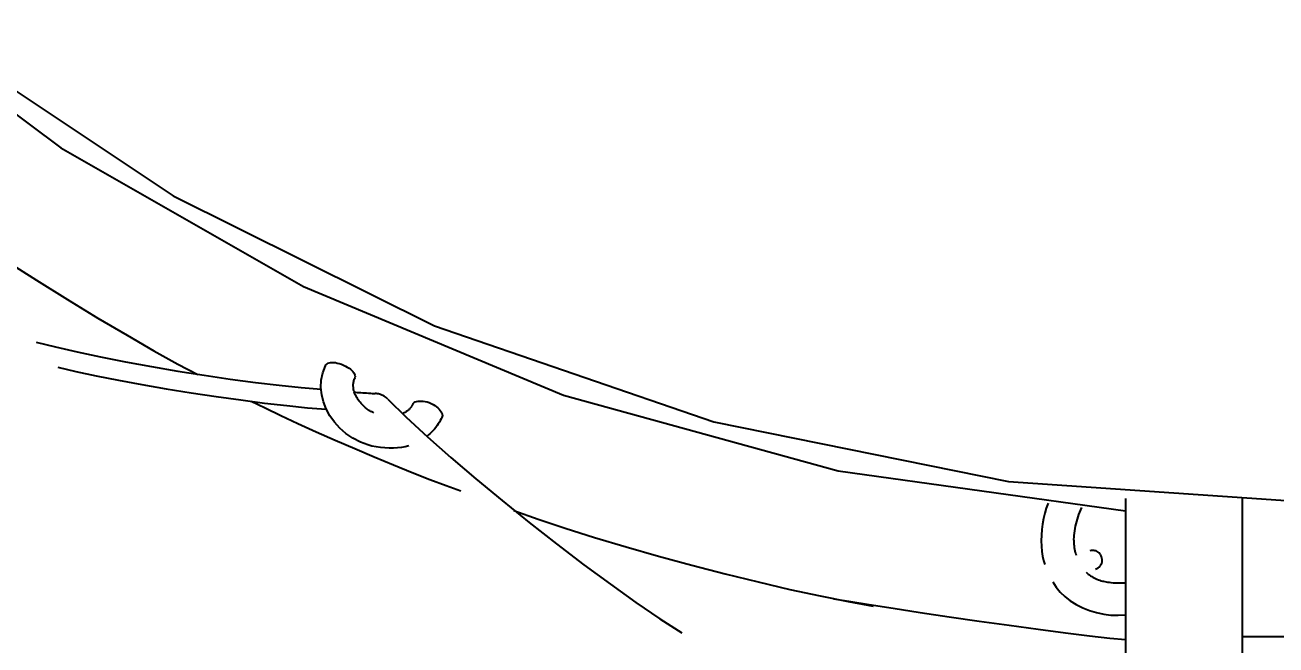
# Model space of a CAD drawing. Extents: x 11992 to 29481, y -6727 to 6811.
# Drawn here: x 19904.5 to 20099.1, y 4109.9 to 4206.3 of the extents above; entities that cross this region are included whole.
import ezdxf

# ---------------------------------------------------------------- set-up
doc = ezdxf.new("R2010")
doc.units = 0
doc.header["$MEASUREMENT"] = 0
doc.layers.get('0').update_dxf_attribs({"color": 8, "linetype": 'CONTINUOUS'})
doc.layers.add('zoylight 5回路', color=4, linetype='CONTINUOUS')

msp = doc.modelspace()

# ---------------------------------------------------------------- linework, layer by layer
for p, q in [((19875.38, 4213.13, -1596.24), (19910.07, 4187.24, -1596.24)), ((19890.08, 4204.77, -1596.24), (19927.53, 4179.75, -1596.24)), ((19910.07, 4187.24, -1596.24), (19947.82, 4165.64, -1596.24)), ((19927.53, 4179.75, -1596.24), (19968.19, 4159.55, -1596.24)), ((19901.45, 4169.69, -1596.24), (19906.27, 4166.65, -1596.24)), ((19906.27, 4166.65, -1596.24), (19911.12, 4163.64, -1596.24)), ((19947.82, 4165.64, -1596.24), (19988.27, 4148.75, -1596.24)), ((19911.12, 4163.64, -1596.24), (19915.86, 4160.75, -1596.24)), ((19915.86, 4160.75, -1596.24), (19920.38, 4158.06, -1596.24)), ((19968.19, 4159.55, -1596.24), (20011.66, 4144.59, -1596.24)), ((19920.38, 4158.06, -1596.24), (19924.56, 4155.65, -1596.24)), ((19906.25, 4156.99, -1596.24), (19909.25, 4156.24, -1596.24)), ((19909.25, 4156.24, -1596.24), (19912.61, 4155.47, -1596.24)), ((19912.61, 4155.47, -1596.24), (19916.27, 4154.7, -1596.24)), ((19924.56, 4155.65, -1596.24), (19928.26, 4153.59, -1596.24)), ((19916.27, 4154.7, -1596.24), (19920.15, 4153.94, -1596.24)), ((19920.15, 4153.94, -1596.24), (19924.17, 4153.2, -1596.24)), ((19928.26, 4153.59, -1596.24), (19931.37, 4151.96, -1596.24)), ((19951.23, 4153.31, -1596.24), (19951.32, 4153.46, -1596.24)), ((19951.32, 4153.46, -1596.24), (19951.45, 4153.59, -1596.24)), ((19951.45, 4153.59, -1596.24), (19951.61, 4153.7, -1596.24)), ((19951.61, 4153.7, -1596.24), (19951.8, 4153.77, -1596.24)), ((19951.8, 4153.77, -1596.24), (19952.01, 4153.82, -1596.24)), ((19952.01, 4153.82, -1596.24), (19952.25, 4153.84, -1596.24)), ((19952.25, 4153.84, -1596.24), (19952.51, 4153.83, -1596.24)), ((19952.51, 4153.83, -1596.24), (19952.8, 4153.8, -1596.24)), ((19952.8, 4153.8, -1596.24), (19953.09, 4153.74, -1596.24)), ((19953.09, 4153.74, -1596.24), (19953.4, 4153.65, -1596.24)), ((19953.4, 4153.65, -1596.24), (19953.72, 4153.54, -1596.24)), ((19953.72, 4153.54, -1596.24), (19954.05, 4153.41, -1596.24)), ((19954.05, 4153.41, -1596.24), (19954.36, 4153.27, -1596.24)), ((19909.59, 4153.1, -1596.24), (19912.42, 4152.43, -1596.24)), ((19912.42, 4152.43, -1596.24), (19915.58, 4151.76, -1596.24)), ((19915.58, 4151.76, -1596.24), (19919.03, 4151.07, -1596.24)), ((19924.17, 4153.2, -1596.24), (19928.28, 4152.5, -1596.24)), ((19928.28, 4152.5, -1596.24), (19932.39, 4151.84, -1596.24)), ((19932.39, 4151.84, -1596.24), (19936.44, 4151.25, -1596.24)), ((19950.6, 4151.09, -1596.24), (19950.83, 4152.21, -1596.24)), ((19950.83, 4152.21, -1596.24), (19951.23, 4153.31, -1596.24)), ((19954.36, 4153.27, -1596.24), (19954.65, 4153.12, -1596.24)), ((19954.65, 4153.12, -1596.24), (19954.92, 4152.95, -1596.24)), ((19954.92, 4152.95, -1596.24), (19955.15, 4152.78, -1596.24)), ((19955.15, 4152.78, -1596.24), (19955.36, 4152.6, -1596.24)), ((19955.36, 4152.6, -1596.24), (19955.53, 4152.41, -1596.24)), ((19955.53, 4152.41, -1596.24), (19955.67, 4152.21, -1596.24)), ((19955.67, 4152.21, -1596.24), (19955.77, 4152.02, -1596.24)), ((19955.83, 4151.45, -1596.24), (19955.76, 4151.27, -1596.24)), ((19955.77, 4152.02, -1596.24), (19955.83, 4151.83, -1596.24)), ((19955.83, 4151.83, -1596.24), (19955.85, 4151.64, -1596.24)), ((19955.85, 4151.64, -1596.24), (19955.83, 4151.45, -1596.24)), ((19919.03, 4151.07, -1596.24), (19922.69, 4150.4, -1596.24)), ((19922.69, 4150.4, -1596.24), (19926.49, 4149.74, -1596.24)), ((19926.49, 4149.74, -1596.24), (19930.36, 4149.12, -1596.24)), ((19936.44, 4151.25, -1596.24), (19940.36, 4150.72, -1596.24)), ((19940.36, 4150.72, -1596.24), (19944.06, 4150.28, -1596.24)), ((19944.06, 4150.28, -1596.24), (19947.48, 4149.93, -1596.24)), ((19947.48, 4149.93, -1596.24), (19950.56, 4149.69, -1596.24)), ((19950.55, 4149.95, -1596.24), (19950.6, 4151.09, -1596.24)), ((19950.67, 4148.81, -1596.24), (19950.55, 4149.95, -1596.24)), ((19955.57, 4150.28, -1596.24), (19955.58, 4150.44, -1596.24)), ((19955.58, 4150.13, -1596.24), (19955.57, 4150.28, -1596.24)), ((19955.58, 4150.44, -1596.24), (19955.6, 4150.58, -1596.24)), ((19955.59, 4149.96, -1596.24), (19955.58, 4150.13, -1596.24)), ((19955.6, 4149.8, -1596.24), (19955.59, 4149.96, -1596.24)), ((19955.6, 4150.58, -1596.24), (19955.62, 4150.73, -1596.24)), ((19955.63, 4149.63, -1596.24), (19955.6, 4149.8, -1596.24)), ((19955.62, 4150.73, -1596.24), (19955.65, 4150.87, -1596.24)), ((19955.67, 4149.45, -1596.24), (19955.63, 4149.63, -1596.24)), ((19955.65, 4150.87, -1596.24), (19955.68, 4151, -1596.24)), ((19955.72, 4149.27, -1596.24), (19955.67, 4149.45, -1596.24)), ((19955.68, 4151, -1596.24), (19955.72, 4151.14, -1596.24)), ((19955.72, 4151.14, -1596.24), (19955.73, 4151.16, -1596.24)), ((19955.72, 4151.14, -1596.24), (19955.72, 4151.14, -1596.24)), ((19955.73, 4151.18, -1596.24), (19955.74, 4151.19, -1596.24)), ((19955.73, 4151.17, -1596.24), (19955.73, 4151.18, -1596.24)), ((19955.73, 4151.16, -1596.24), (19955.73, 4151.17, -1596.24)), ((19955.74, 4151.22, -1596.24), (19955.75, 4151.23, -1596.24)), ((19955.74, 4151.2, -1596.24), (19955.74, 4151.22, -1596.24)), ((19955.74, 4151.19, -1596.24), (19955.74, 4151.2, -1596.24)), ((19955.75, 4151.25, -1596.24), (19955.76, 4151.26, -1596.24)), ((19955.75, 4151.24, -1596.24), (19955.75, 4151.25, -1596.24)), ((19955.75, 4151.23, -1596.24), (19955.75, 4151.24, -1596.24)), ((19955.76, 4151.26, -1596.24), (19955.76, 4151.27, -1596.24)), ((19930.36, 4149.12, -1596.24), (19934.24, 4148.53, -1596.24)), ((19934.24, 4148.53, -1596.24), (19938.06, 4147.99, -1596.24)), ((19938.06, 4147.99, -1596.24), (19941.75, 4147.51, -1596.24)), ((19939.69, 4147.83, -1596.24), (19941.85, 4146.76, -1596.24)), ((19941.75, 4147.51, -1596.24), (19945.24, 4147.11, -1596.24)), ((19950.94, 4147.69, -1596.24), (19950.67, 4148.81, -1596.24)), ((19951.36, 4146.59, -1596.24), (19950.94, 4147.69, -1596.24)), ((19955.78, 4149.11, -1596.24), (19955.72, 4149.27, -1596.24)), ((19955.72, 4149.21, -1596.24), (19955.94, 4149.2, -1596.24)), ((19955.84, 4148.93, -1596.24), (19955.78, 4149.11, -1596.24)), ((19955.92, 4148.76, -1596.24), (19955.84, 4148.93, -1596.24)), ((19956.01, 4148.57, -1596.24), (19955.92, 4148.76, -1596.24)), ((19955.94, 4149.2, -1596.24), (19956.19, 4149.18, -1596.24)), ((19956.11, 4148.39, -1596.24), (19956.01, 4148.57, -1596.24)), ((19956.22, 4148.2, -1596.24), (19956.11, 4148.39, -1596.24)), ((19956.19, 4149.18, -1596.24), (19956.46, 4149.16, -1596.24)), ((19956.35, 4148.02, -1596.24), (19956.22, 4148.2, -1596.24)), ((19956.48, 4147.83, -1596.24), (19956.35, 4148.02, -1596.24)), ((19956.46, 4149.16, -1596.24), (19956.75, 4149.15, -1596.24)), ((19956.63, 4147.64, -1596.24), (19956.48, 4147.83, -1596.24)), ((19956.79, 4147.46, -1596.24), (19956.63, 4147.64, -1596.24)), ((19956.75, 4149.15, -1596.24), (19957.04, 4149.12, -1596.24)), ((19957.04, 4149.12, -1596.24), (19957.35, 4149.1, -1596.24)), ((19957.35, 4149.1, -1596.24), (19957.65, 4149.08, -1596.24)), ((19957.65, 4149.08, -1596.24), (19957.95, 4149.06, -1596.24)), ((19957.95, 4149.06, -1596.24), (19958.24, 4149.04, -1596.24)), ((19958.24, 4149.04, -1596.24), (19958.51, 4149.02, -1596.24)), ((19958.51, 4149.02, -1596.24), (19958.77, 4149.01, -1596.24)), ((19958.77, 4149.01, -1596.24), (19959, 4149, -1596.24)), ((19959.15, 4148.99, -1596.24), (19959, 4149, -1596.24)), ((19959.31, 4148.97, -1596.24), (19959.15, 4148.99, -1596.24)), ((19959.48, 4148.93, -1596.24), (19959.31, 4148.97, -1596.24)), ((19959.66, 4148.88, -1596.24), (19959.48, 4148.93, -1596.24)), ((19959.83, 4148.82, -1596.24), (19959.66, 4148.88, -1596.24)), ((19960.01, 4148.75, -1596.24), (19959.83, 4148.82, -1596.24)), ((19960.19, 4148.67, -1596.24), (19960.01, 4148.75, -1596.24)), ((19960.36, 4148.58, -1596.24), (19960.19, 4148.67, -1596.24)), ((19960.52, 4148.48, -1596.24), (19960.36, 4148.58, -1596.24)), ((19960.67, 4148.37, -1596.24), (19960.52, 4148.48, -1596.24)), ((19960.8, 4148.26, -1596.24), (19960.67, 4148.37, -1596.24)), ((19960.93, 4148.14, -1596.24), (19960.8, 4148.26, -1596.24)), ((19960.93, 4148.14, -1596.24), (19963.8, 4145.32, -1596.24)), ((19964.91, 4147.46, -1596.24), (19965.05, 4147.59, -1596.24)), ((19965.05, 4147.59, -1596.24), (19965.22, 4147.69, -1596.24)), ((19965.22, 4147.69, -1596.24), (19965.42, 4147.76, -1596.24)), ((19965.42, 4147.76, -1596.24), (19965.65, 4147.81, -1596.24)), ((19965.65, 4147.81, -1596.24), (19965.91, 4147.83, -1596.24)), ((19965.91, 4147.83, -1596.24), (19966.18, 4147.83, -1596.24)), ((19966.18, 4147.83, -1596.24), (19966.46, 4147.8, -1596.24)), ((19966.46, 4147.8, -1596.24), (19966.76, 4147.75, -1596.24)), ((19966.76, 4147.75, -1596.24), (19967.07, 4147.68, -1596.24)), ((19967.07, 4147.68, -1596.24), (19967.38, 4147.58, -1596.24)), ((19967.38, 4147.58, -1596.24), (19967.69, 4147.45, -1596.24)), ((19988.27, 4148.75, -1596.24), (20031.03, 4136.98, -1596.24)), ((19941.85, 4146.76, -1596.24), (19944.29, 4145.59, -1596.24)), ((19944.29, 4145.59, -1596.24), (19946.97, 4144.35, -1596.24)), ((19945.24, 4147.11, -1596.24), (19948.47, 4146.78, -1596.24)), ((19948.47, 4146.78, -1596.24), (19951.36, 4146.55, -1596.24)), ((19951.93, 4145.54, -1596.24), (19951.36, 4146.59, -1596.24)), ((19956.96, 4147.28, -1596.24), (19956.79, 4147.46, -1596.24)), ((19957.14, 4147.11, -1596.24), (19956.96, 4147.28, -1596.24)), ((19957.25, 4146.99, -1596.24), (19957.14, 4147.11, -1596.24)), ((19957.36, 4146.88, -1596.24), (19957.25, 4146.99, -1596.24)), ((19957.48, 4146.78, -1596.24), (19957.36, 4146.88, -1596.24)), ((19957.61, 4146.67, -1596.24), (19957.48, 4146.78, -1596.24)), ((19957.74, 4146.57, -1596.24), (19957.61, 4146.67, -1596.24)), ((19957.88, 4146.48, -1596.24), (19957.74, 4146.57, -1596.24)), ((19958.02, 4146.38, -1596.24), (19957.88, 4146.48, -1596.24)), ((19958.17, 4146.3, -1596.24), (19958.02, 4146.38, -1596.24)), ((19958.32, 4146.21, -1596.24), (19958.17, 4146.3, -1596.24)), ((19958.47, 4146.14, -1596.24), (19958.32, 4146.21, -1596.24)), ((19958.63, 4146.07, -1596.24), (19958.47, 4146.14, -1596.24)), ((19958.79, 4146, -1596.24), (19958.63, 4146.07, -1596.24)), ((19963.4, 4145.93, -1596.24), (19963.28, 4145.86, -1596.24)), ((19963.52, 4145.99, -1596.24), (19963.4, 4145.93, -1596.24)), ((19963.63, 4146.05, -1596.24), (19963.52, 4145.99, -1596.24)), ((19963.73, 4146.12, -1596.24), (19963.63, 4146.05, -1596.24)), ((19963.83, 4146.18, -1596.24), (19963.73, 4146.12, -1596.24)), ((19963.93, 4146.25, -1596.24), (19963.83, 4146.18, -1596.24)), ((19964.02, 4146.32, -1596.24), (19963.93, 4146.25, -1596.24)), ((19964.1, 4146.38, -1596.24), (19964.02, 4146.32, -1596.24)), ((19964.18, 4146.45, -1596.24), (19964.1, 4146.38, -1596.24)), ((19964.26, 4146.52, -1596.24), (19964.18, 4146.45, -1596.24)), ((19964.32, 4146.59, -1596.24), (19964.26, 4146.52, -1596.24)), ((19964.39, 4146.66, -1596.24), (19964.32, 4146.59, -1596.24)), ((19964.43, 4146.71, -1596.24), (19964.39, 4146.66, -1596.24)), ((19964.48, 4146.76, -1596.24), (19964.43, 4146.71, -1596.24)), ((19964.52, 4146.82, -1596.24), (19964.48, 4146.76, -1596.24)), ((19964.56, 4146.87, -1596.24), (19964.52, 4146.82, -1596.24)), ((19964.59, 4146.93, -1596.24), (19964.56, 4146.87, -1596.24)), ((19964.63, 4146.98, -1596.24), (19964.59, 4146.93, -1596.24)), ((19964.66, 4147.04, -1596.24), (19964.63, 4146.98, -1596.24)), ((19964.69, 4147.1, -1596.24), (19964.66, 4147.04, -1596.24)), ((19964.72, 4147.15, -1596.24), (19964.69, 4147.1, -1596.24)), ((19964.75, 4147.21, -1596.24), (19964.72, 4147.15, -1596.24)), ((19964.77, 4147.26, -1596.24), (19964.75, 4147.21, -1596.24)), ((19964.8, 4147.31, -1596.24), (19964.77, 4147.26, -1596.24)), ((19964.8, 4147.31, -1596.24), (19964.91, 4147.46, -1596.24)), ((19967.69, 4147.45, -1596.24), (19967.99, 4147.29, -1596.24)), ((19967.99, 4147.29, -1596.24), (19968.27, 4147.13, -1596.24)), ((19968.27, 4147.13, -1596.24), (19968.53, 4146.95, -1596.24)), ((19968.53, 4146.95, -1596.24), (19968.75, 4146.76, -1596.24)), ((19968.75, 4146.76, -1596.24), (19968.95, 4146.56, -1596.24)), ((19968.95, 4146.56, -1596.24), (19969.12, 4146.36, -1596.24)), ((19969.12, 4146.36, -1596.24), (19969.26, 4146.17, -1596.24)), ((19969.26, 4146.17, -1596.24), (19969.36, 4145.97, -1596.24)), ((19969.36, 4145.97, -1596.24), (19969.42, 4145.78, -1596.24)), ((19969.42, 4145.78, -1596.24), (19969.44, 4145.6, -1596.24)), ((19969.44, 4145.6, -1596.24), (19969.42, 4145.43, -1596.24)), ((19946.97, 4144.35, -1596.24), (19949.81, 4143.06, -1596.24)), ((19952.63, 4144.55, -1596.24), (19951.93, 4145.54, -1596.24)), ((19953.47, 4143.63, -1596.24), (19952.63, 4144.55, -1596.24)), ((19954.44, 4142.8, -1596.24), (19953.47, 4143.63, -1596.24)), ((19963.8, 4145.32, -1596.24), (19967.1, 4142.28, -1596.24)), ((19968.41, 4143.73, -1596.24), (19968.19, 4143.47, -1596.24)), ((19968.61, 4144, -1596.24), (19968.41, 4143.73, -1596.24)), ((19968.8, 4144.27, -1596.24), (19968.61, 4144, -1596.24)), ((19968.97, 4144.54, -1596.24), (19968.8, 4144.27, -1596.24)), ((19969.12, 4144.8, -1596.24), (19968.97, 4144.54, -1596.24)), ((19969.25, 4145.05, -1596.24), (19969.12, 4144.8, -1596.24)), ((19969.35, 4145.28, -1596.24), (19969.25, 4145.05, -1596.24)), ((19969.42, 4145.43, -1596.24), (19969.35, 4145.28, -1596.24)), ((20011.66, 4144.59, -1596.24), (20057.52, 4135.28, -1596.24)), ((19949.81, 4143.06, -1596.24), (19952.78, 4141.75, -1596.24)), ((19952.78, 4141.75, -1596.24), (19955.81, 4140.43, -1596.24)), ((19955.52, 4142.07, -1596.24), (19954.44, 4142.8, -1596.24)), ((19956.72, 4141.45, -1596.24), (19955.52, 4142.07, -1596.24)), ((19967.29, 4142.55, -1596.24), (19967.07, 4142.38, -1596.24)), ((19967.1, 4142.28, -1596.24), (19970.73, 4139.06, -1596.24)), ((19967.52, 4142.75, -1596.24), (19967.29, 4142.55, -1596.24)), ((19967.74, 4142.97, -1596.24), (19967.52, 4142.75, -1596.24)), ((19967.97, 4143.21, -1596.24), (19967.74, 4142.97, -1596.24)), ((19968.19, 4143.47, -1596.24), (19967.97, 4143.21, -1596.24)), ((19955.81, 4140.43, -1596.24), (19958.85, 4139.14, -1596.24)), ((19957.27, 4141.21, -1596.24), (19956.72, 4141.45, -1596.24)), ((19957.85, 4141, -1596.24), (19957.27, 4141.21, -1596.24)), ((19958.48, 4140.83, -1596.24), (19957.85, 4141, -1596.24)), ((19959.13, 4140.69, -1596.24), (19958.48, 4140.83, -1596.24)), ((19959.81, 4140.59, -1596.24), (19959.13, 4140.69, -1596.24)), ((19960.49, 4140.52, -1596.24), (19959.81, 4140.59, -1596.24)), ((19961.16, 4140.48, -1596.24), (19960.49, 4140.52, -1596.24)), ((19961.83, 4140.49, -1596.24), (19961.16, 4140.48, -1596.24)), ((19962.48, 4140.52, -1596.24), (19961.83, 4140.49, -1596.24)), ((19963.09, 4140.6, -1596.24), (19962.48, 4140.52, -1596.24)), ((19963.67, 4140.72, -1596.24), (19963.09, 4140.6, -1596.24)), ((19964.2, 4140.87, -1596.24), (19963.67, 4140.72, -1596.24)), ((19958.85, 4139.14, -1596.24), (19961.85, 4137.9, -1596.24)), ((19961.85, 4137.9, -1596.24), (19964.75, 4136.72, -1596.24)), ((19970.73, 4139.06, -1596.24), (19974.63, 4135.72, -1596.24)), ((19964.75, 4136.72, -1596.24), (19967.5, 4135.64, -1596.24)), ((20031.03, 4136.98, -1596.24), (20075.72, 4130.74, -1596.24)), ((19967.5, 4135.64, -1596.24), (19970.03, 4134.67, -1596.24)), ((19970.03, 4134.67, -1596.24), (19972.31, 4133.84, -1596.24)), ((19974.63, 4135.72, -1596.24), (19978.72, 4132.33, -1596.24)), ((20057.52, 4135.28, -1596.24), (20105.34, 4132.05, -1596.24)), ((19978.72, 4132.33, -1596.24), (19982.94, 4128.93, -1596.24)), ((20075.72, 4132.67, -1596.24), (20075.68, 4024.25, -1596.24)), ((20093.89, 4132.67, -1596.24), (20093.79, 4024.25, -1596.24)), ((19980.58, 4130.78, -1596.24), (19984.33, 4129.43, -1596.24)), ((20063.16, 4130.37, -1596.24), (20062.97, 4129.54, -1596.24)), ((20063.4, 4131.17, -1596.24), (20063.16, 4130.37, -1596.24)), ((20063.68, 4131.91, -1596.24), (20063.4, 4131.17, -1596.24)), ((20068.43, 4130.16, -1596.24), (20068.3, 4129.8, -1596.24)), ((20068.57, 4130.53, -1596.24), (20068.43, 4130.16, -1596.24)), ((20068.72, 4130.89, -1596.24), (20068.57, 4130.53, -1596.24)), ((20068.88, 4131.26, -1596.24), (20068.72, 4130.89, -1596.24)), ((19982.94, 4128.93, -1596.24), (19987.2, 4125.59, -1596.24)), ((19984.33, 4129.43, -1596.24), (19988.54, 4128.02, -1596.24)), ((20062.81, 4128.68, -1596.24), (20062.7, 4127.81, -1596.24)), ((20062.97, 4129.54, -1596.24), (20062.81, 4128.68, -1596.24)), ((20067.91, 4128.33, -1596.24), (20067.84, 4127.97, -1596.24)), ((20067.99, 4128.7, -1596.24), (20067.91, 4128.33, -1596.24)), ((20068.09, 4129.06, -1596.24), (20067.99, 4128.7, -1596.24)), ((20068.19, 4129.43, -1596.24), (20068.09, 4129.06, -1596.24)), ((20068.3, 4129.8, -1596.24), (20068.19, 4129.43, -1596.24)), ((19988.54, 4128.02, -1596.24), (19993.13, 4126.58, -1596.24)), ((19993.13, 4126.58, -1596.24), (19998.01, 4125.13, -1596.24)), ((20062.63, 4126.93, -1596.24), (20062.61, 4126.07, -1596.24)), ((20062.7, 4127.81, -1596.24), (20062.63, 4126.93, -1596.24)), ((20067.66, 4126.63, -1596.24), (20067.65, 4126.35, -1596.24)), ((20067.65, 4126.35, -1596.24), (20067.66, 4126.08, -1596.24)), ((20067.67, 4126.92, -1596.24), (20067.66, 4126.63, -1596.24)), ((20067.72, 4127.26, -1596.24), (20067.67, 4126.92, -1596.24)), ((20067.77, 4127.62, -1596.24), (20067.72, 4127.26, -1596.24)), ((20067.84, 4127.97, -1596.24), (20067.77, 4127.62, -1596.24)), ((19987.2, 4125.59, -1596.24), (19991.44, 4122.36, -1596.24)), ((19998.01, 4125.13, -1596.24), (20003.08, 4123.68, -1596.24)), ((20062.61, 4126.07, -1596.24), (20062.63, 4125.23, -1596.24)), ((20062.63, 4125.23, -1596.24), (20062.69, 4124.43, -1596.24)), ((20062.69, 4124.43, -1596.24), (20062.81, 4123.68, -1596.24)), ((20067.66, 4126.08, -1596.24), (20067.67, 4125.81, -1596.24)), ((20067.67, 4125.81, -1596.24), (20067.69, 4125.54, -1596.24)), ((20067.69, 4125.54, -1596.24), (20067.72, 4125.28, -1596.24)), ((20067.72, 4125.28, -1596.24), (20067.76, 4125.02, -1596.24)), ((20067.76, 4125.02, -1596.24), (20067.8, 4124.77, -1596.24)), ((20067.8, 4124.77, -1596.24), (20067.85, 4124.52, -1596.24)), ((20067.85, 4124.52, -1596.24), (20067.91, 4124.28, -1596.24)), ((20067.91, 4124.28, -1596.24), (20067.98, 4124.04, -1596.24)), ((20070.38, 4124.55, -1596.24), (20070.19, 4124.51, -1596.24)), ((20070.58, 4124.57, -1596.24), (20070.38, 4124.55, -1596.24)), ((20070.78, 4124.57, -1596.24), (20070.58, 4124.57, -1596.24)), ((20070.96, 4124.54, -1596.24), (20070.78, 4124.57, -1596.24)), ((20071.15, 4124.49, -1596.24), (20070.96, 4124.54, -1596.24)), ((20071.32, 4124.41, -1596.24), (20071.15, 4124.49, -1596.24)), ((20071.47, 4124.32, -1596.24), (20071.32, 4124.41, -1596.24)), ((20071.62, 4124.21, -1596.24), (20071.47, 4124.32, -1596.24)), ((20071.74, 4124.07, -1596.24), (20071.62, 4124.21, -1596.24)), ((19991.44, 4122.36, -1596.24), (19995.59, 4119.31, -1596.24)), ((20003.08, 4123.68, -1596.24), (20008.25, 4122.28, -1596.24)), ((20008.25, 4122.28, -1596.24), (20013.44, 4120.93, -1596.24)), ((20062.81, 4123.68, -1596.24), (20062.97, 4122.99, -1596.24)), ((20062.97, 4122.99, -1596.24), (20063.18, 4122.37, -1596.24)), ((20067.98, 4124.04, -1596.24), (20068.05, 4123.82, -1596.24)), ((20071.85, 4123.92, -1596.24), (20071.74, 4124.07, -1596.24)), ((20071.75, 4122.11, -1596.24), (20071.86, 4122.26, -1596.24)), ((20071.93, 4123.76, -1596.24), (20071.85, 4123.92, -1596.24)), ((20071.86, 4122.26, -1596.24), (20071.96, 4122.42, -1596.24)), ((20072, 4123.58, -1596.24), (20071.93, 4123.76, -1596.24)), ((20071.96, 4122.42, -1596.24), (20072.03, 4122.59, -1596.24)), ((20072.05, 4123.37, -1596.24), (20072, 4123.58, -1596.24)), ((20072.03, 4122.59, -1596.24), (20072.07, 4122.78, -1596.24)), ((20072.09, 4123.17, -1596.24), (20072.05, 4123.37, -1596.24)), ((20072.07, 4122.78, -1596.24), (20072.09, 4122.97, -1596.24)), ((20072.09, 4122.97, -1596.24), (20072.09, 4123.17, -1596.24)), ((20013.44, 4120.93, -1596.24), (20018.55, 4119.67, -1596.24)), ((20069.6, 4121.2, -1596.24), (20069.76, 4121.05, -1596.24)), ((20069.76, 4121.05, -1596.24), (20069.92, 4120.9, -1596.24)), ((20069.92, 4120.9, -1596.24), (20070.1, 4120.77, -1596.24)), ((20070.1, 4120.77, -1596.24), (20070.28, 4120.63, -1596.24)), ((20070.28, 4120.63, -1596.24), (20070.46, 4120.51, -1596.24)), ((20070.46, 4120.51, -1596.24), (20070.66, 4120.4, -1596.24)), ((20070.66, 4120.4, -1596.24), (20070.86, 4120.29, -1596.24)), ((20070.86, 4120.29, -1596.24), (20071.07, 4120.19, -1596.24)), ((20071.07, 4121.68, -1596.24), (20071.27, 4121.76, -1596.24)), ((20071.27, 4121.76, -1596.24), (20071.45, 4121.86, -1596.24)), ((20071.45, 4121.86, -1596.24), (20071.61, 4121.98, -1596.24)), ((20071.61, 4121.98, -1596.24), (20071.75, 4122.11, -1596.24)), ((19995.59, 4119.31, -1596.24), (19999.56, 4116.48, -1596.24)), ((20018.55, 4119.67, -1596.24), (20023.51, 4118.51, -1596.24)), ((20023.51, 4118.51, -1596.24), (20028.2, 4117.49, -1596.24)), ((20064.4, 4119.68, -1596.24), (20064.91, 4118.87, -1596.24)), ((20064.91, 4118.87, -1596.24), (20065.54, 4118.1, -1596.24)), ((20071.07, 4120.19, -1596.24), (20071.28, 4120.09, -1596.24)), ((20071.28, 4120.09, -1596.24), (20071.5, 4120.01, -1596.24)), ((20071.5, 4120.01, -1596.24), (20071.73, 4119.93, -1596.24)), ((20071.73, 4119.93, -1596.24), (20071.96, 4119.85, -1596.24)), ((20071.96, 4119.85, -1596.24), (20072.13, 4119.81, -1596.24)), ((20072.13, 4119.81, -1596.24), (20072.3, 4119.77, -1596.24)), ((20072.3, 4119.77, -1596.24), (20072.49, 4119.73, -1596.24)), ((20072.49, 4119.73, -1596.24), (20072.69, 4119.69, -1596.24)), ((20072.69, 4119.69, -1596.24), (20072.91, 4119.65, -1596.24)), ((20072.91, 4119.65, -1596.24), (20073.16, 4119.62, -1596.24)), ((20073.16, 4119.62, -1596.24), (20073.45, 4119.59, -1596.24)), ((20073.45, 4119.59, -1596.24), (20073.78, 4119.56, -1596.24)), ((20073.78, 4119.56, -1596.24), (20074.17, 4119.54, -1596.24)), ((20074.17, 4119.54, -1596.24), (20074.62, 4119.52, -1596.24)), ((20074.62, 4119.52, -1596.24), (20075.13, 4119.51, -1596.24)), ((20075.13, 4119.51, -1596.24), (20075.72, 4119.51, -1596.24)), ((19999.56, 4116.48, -1596.24), (20003.29, 4113.95, -1596.24)), ((20028.2, 4117.49, -1596.24), (20032.56, 4116.62, -1596.24)), ((20030.27, 4117.06, -1596.24), (20032.68, 4116.66, -1596.24)), ((20032.56, 4116.62, -1596.24), (20036.48, 4115.93, -1596.24)), ((20032.68, 4116.66, -1596.24), (20035.83, 4116.15, -1596.24)), ((20065.54, 4118.1, -1596.24), (20066.29, 4117.39, -1596.24)), ((20066.29, 4117.39, -1596.24), (20067.13, 4116.74, -1596.24)), ((20067.13, 4116.74, -1596.24), (20068.06, 4116.16, -1596.24)), ((20035.83, 4116.15, -1596.24), (20039.59, 4115.57, -1596.24)), ((20039.59, 4115.57, -1596.24), (20043.8, 4114.93, -1596.24)), ((20043.8, 4114.93, -1596.24), (20048.31, 4114.26, -1596.24)), ((20068.06, 4116.16, -1596.24), (20069.06, 4115.66, -1596.24)), ((20069.06, 4115.66, -1596.24), (20070.11, 4115.24, -1596.24)), ((20070.11, 4115.24, -1596.24), (20071.2, 4114.9, -1596.24)), ((20071.2, 4114.9, -1596.24), (20072.33, 4114.66, -1596.24)), ((20072.33, 4114.66, -1596.24), (20073.46, 4114.53, -1596.24)), ((20073.46, 4114.53, -1596.24), (20074.6, 4114.5, -1596.24)), ((20074.6, 4114.5, -1596.24), (20075.72, 4114.58, -1596.24)), ((20003.29, 4113.95, -1596.24), (20006.71, 4111.76, -1596.24)), ((20048.31, 4114.26, -1596.24), (20052.97, 4113.58, -1596.24)), ((20052.97, 4113.58, -1596.24), (20057.63, 4112.93, -1596.24)), ((20057.63, 4112.93, -1596.24), (20062.15, 4112.31, -1596.24)), ((20062.15, 4112.31, -1596.24), (20066.36, 4111.75, -1596.24)), ((20066.36, 4111.75, -1596.24), (20070.13, 4111.29, -1596.24)), ((20070.13, 4111.29, -1596.24), (20073.3, 4110.94, -1596.24)), ((20073.3, 4110.94, -1596.24), (20075.72, 4110.72, -1596.24)), ((20093.89, 4111.17, -1596.24), (20125.69, 4111.14, -1596.24))]:
    msp.add_line(p, q)
at = {"layer": 'zoylight 5回路', "linetype": 'Continuous'}
for centre, radius, start, end in [((15712.93, 6983.71), 6068.86, 309.830375, 345.263268), ((18411.61, 6014.7), 3024.99, 293.27488, 349.04301), ((15734.67, 7753.44), 5930.63, 314.924439, 337.021951)]:
    msp.add_arc(centre, radius, start, end, dxfattribs=at)

doc.saveas('drawing.dxf')
